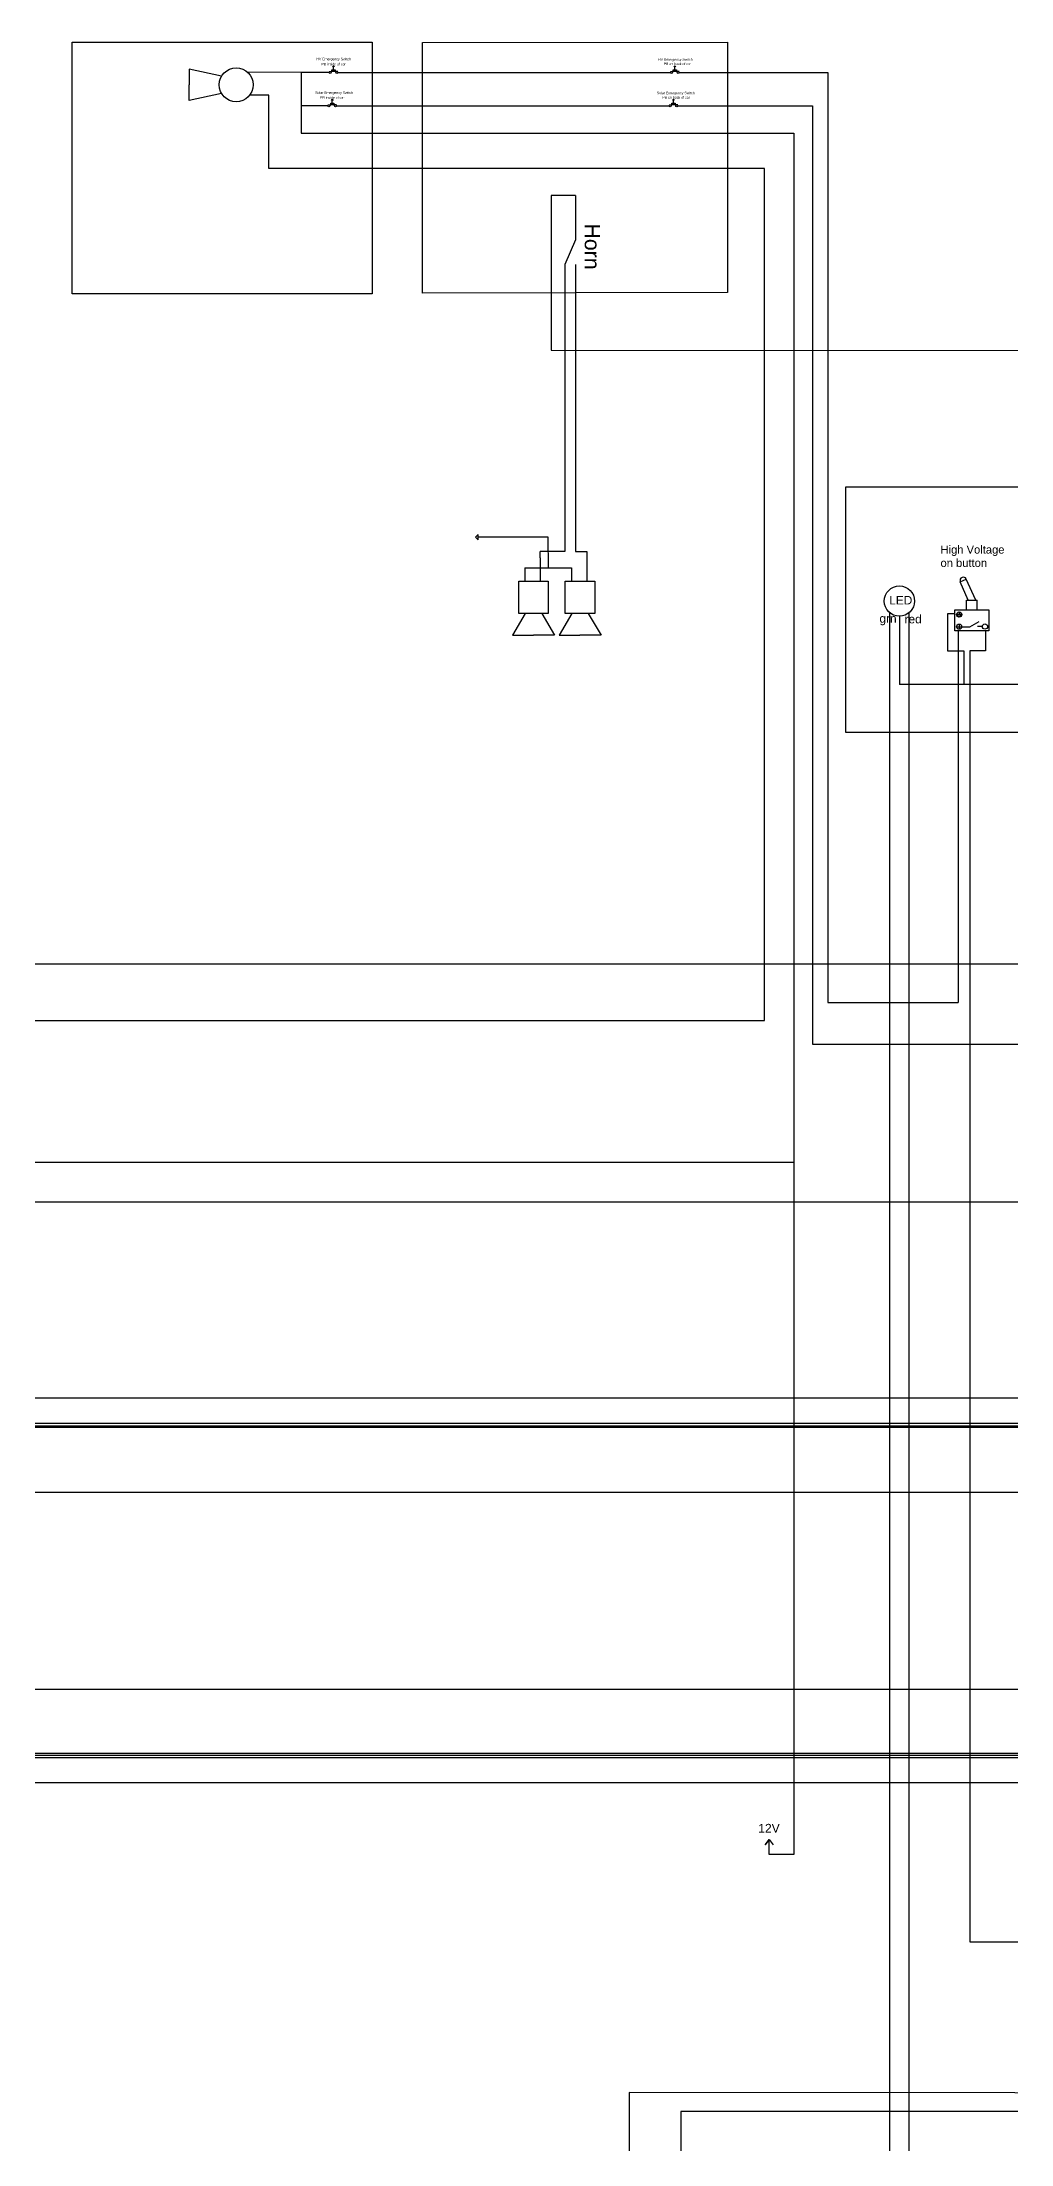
# Model space of a CAD drawing. Header units: inches. Extents: x -6006 to 28106, y 59 to 4778.
# Drawn here: x -3545 to -2939, y 3006 to 4320 of the extents above; entities that cross this region are included whole.
import ezdxf

# ---------------------------------------------------------------- set-up
doc = ezdxf.new("R2010")
doc.units = ezdxf.units.IN
doc.header["$MEASUREMENT"] = 0
doc.styles.get("Standard").update_dxf_attribs({"font": 'arial.ttf'})

msp = doc.modelspace()

# ---------------------------------------------------------------- linework, layer by layer
for p, q in [((-3432.8, 4298.7), (-3453, 4303.2)), ((-3453, 4303.2), (-3453, 4293.4)), ((-3360, 4301.1), (-3152, 4301.1)), ((-3453, 4283.5), (-3453, 4293.4)), ((-3432.8, 4288), (-3453, 4283.5)), ((-3360.8, 4280.2), (-3152.8, 4280.2)), ((-3218.1, 4181.1), (-3218.1, 4001.8)), ((-3211.4, 4181.1), (-3211.4, 4001.8)), ((-3233.5, 3997.7), (-3233.5, 4001.8)), ((-3218.1, 4001.8), (-3233.5, 4001.8)), ((-3211.4, 4001.8), (-3204.4, 4001.8)), ((-3204.4, 4001.8), (-3204.4, 3983.2)), ((-2969.8, 3954.7), (-2964.8, 3954.7)), ((-2964.8, 3954.7), (-2959, 3957.9)), ((-2956.9, 3954.8), (-2960, 3954.8))]:
    msp.add_line(p, q)
at = {"color": 1}
for p, q in [((-3382.9, 4301.1), (-3416.5, 4301.3)), ((-3382.9, 4263.1), (-3074.9, 4263.1)), ((-3074.9, 4263.1), (-3074.9, 3187.3)), ((-3211.4, 4224.1), (-3226.6, 4224.1)), ((-3226.6, 4224.1), (-3226.6, 4127.6)), ((-3211.4, 4196.5), (-3218.1, 4181.1)), ((-3074.9, 3187.3), (-3090.2, 3187.3))]:
    msp.add_line(p, q, dxfattribs=at)
at = {"color": 6}
for p, q in [((-3362.7, 4302.8), (-3362.7, 4305.1)), ((-3149.2, 4302.8), (-3149.2, 4305.1)), ((-3363.5, 4281.9), (-3363.5, 4284.1)), ((-3150.1, 4281.9), (-3150.1, 4284.1)), ((-3366.2, 4280.2), (-3382.9, 4280.2))]:
    msp.add_line(p, q, dxfattribs=at)
at = {"color": 1, "ltscale": 5}
for p, q in [((-3211.4, 4224.1), (-3211.4, 4196.5)), ((-2970.8, 3982.8), (-2967, 3984.5))]:
    msp.add_line(p, q, dxfattribs=at)
at = {"color": 3}
for p, q in [((-3228.4, 4010.6), (-3272.2, 4010.6)), ((-3228.2, 3991.5), (-3228.4, 4010.6)), ((-3243, 3991.4), (-3213.9, 3991.5)), ((-3243, 3991.4), (-3243, 3983.2)), ((-3213.9, 3991.5), (-3213.8, 3983.2)), ((-3008.8, 3961.2), (-3008.8, 3918.5)), ((-2968.5, 3935.3), (-2968.5, 3918.5))]:
    msp.add_line(p, q, dxfattribs=at)
at = {"ltscale": 5}
for p, q in [((-3233.5, 3997.7), (-3233.5, 3983.2)), ((-2965.8, 3971.3), (-2970.8, 3982.8)), ((-2961.1, 3971.3), (-2967, 3984.5)), ((-2966.8, 3965.2), (-2966.8, 3971.3)), ((-2966.8, 3971.3), (-2960.1, 3971.3)), ((-2960.1, 3965.2), (-2960.1, 3971.3)), ((-3242.9, 3962.9), (-3250.8, 3949.4)), ((-3232.5, 3962.9), (-3224.6, 3949.4)), ((-3213.7, 3962.9), (-3221.7, 3949.4)), ((-3203.4, 3962.9), (-3195.4, 3949.4)), ((-2971.4, 3960.7), (-2972.7, 3962.4)), ((-2970.1, 3962.4), (-2972.7, 3962.4)), ((-2972.7, 3954.7), (-2970, 3954.7)), ((-2971.4, 3963.9), (-2971.4, 3962.4)), ((-2971.4, 3960.7), (-2970.1, 3962.4)), ((-2971.4, 3956), (-2971.4, 3953.4)), ((-3250.8, 3949.4), (-3237.7, 3949.4)), ((-3224.6, 3949.4), (-3237.7, 3949.4)), ((-3221.7, 3949.4), (-3208.6, 3949.4)), ((-3195.4, 3949.4), (-3208.6, 3949.4)), ((-2955, 3952.1), (-2955, 3945.9)), ((-2955, 3945.9), (-2955, 3939.7)), ((-2955, 3939.7), (-2964.7, 3939.7)), ((-2964.7, 3939.7), (-2964.7, 3935.3))]:
    msp.add_line(p, q, dxfattribs=at)
at = {"color": 3, "ltscale": 5}
for p, q in [((-2974.1, 3962.8), (-2978.8, 3962.8)), ((-2978.8, 3962.8), (-2978.8, 3939.7)), ((-2978.8, 3939.7), (-2968.5, 3939.7)), ((-2968.5, 3939.7), (-2968.5, 3935.3))]:
    msp.add_line(p, q, dxfattribs=at)
at = {"color": 4, "ltscale": 5}
for p, q in [((-2972, 3952.1), (-2972, 3945.9)), ((-2972, 3945.9), (-2972, 3935.3))]:
    msp.add_line(p, q, dxfattribs=at)
at = {"color": 4}
msp.add_line((-2972, 3935.3), (-2972, 3719.9), dxfattribs=at)
at = {"color": 5}
for points in [[(-3338.5, 4162.7), (-3526.2, 4162.7), (-3526.2, 4320.1), (-3338.5, 4320.1)], [(-3116.3, 4163.6), (-3307.1, 4163.2), (-3307.1, 4319.7), (-3116.3, 4320.1)], [(-3042.4, 4042.1), (-2613.3, 4042.1), (-2613.3, 3888.5), (-3042.4, 3888.5)], [(-5512.6, 3455.3), (-2606.9, 3455.3), (-2606.9, 3743.8), (-5512.6, 3743.8)], [(-5511.3, 3249.4), (-2373.1, 3249.4), (-2373.1, 1755.4), (-5511.3, 1755.4)]]:
    msp.add_lwpolyline(points, close=True, dxfattribs=at)
at = {"color": 1}
for points in [[(-3365.4, 4301.1), (-3382.9, 4301.1), (-3382.9, 4263.1)], [(-3226.6, 4127.6), (-1559.9, 4126.6), (-1559.9, 1236.3)], [(-3074.9, 3619.9), (-3805.8, 3619.9), (-3805.8, 4081.6)], [(-3090.2, 3187.3), (-3090.2, 3187.3), (-3090.2, 3187.3), (-3090.2, 3187.3), (-3090.2, 3196.8), (-3092.7, 3193.5), (-3090.2, 3196.8), (-3087.8, 3193.5)]]:
    msp.add_lwpolyline(points, dxfattribs=at)
for points in [[(-3365.4, 4301.7), (-3363.7, 4301.7), (-3363.7, 4302.8), (-3361.6, 4302.8), (-3361.6, 4301.7), (-3360, 4301.7), (-3361.6, 4301.7), (-3363.7, 4301.7)], [(-3152, 4301.7), (-3150.3, 4301.7), (-3150.3, 4302.8), (-3148.2, 4302.8), (-3148.2, 4301.7), (-3146.6, 4301.7), (-3148.2, 4301.7), (-3150.3, 4301.7)], [(-3146.6, 4301.1), (-3053.6, 4301.1), (-3053.6, 3719.9), (-2972, 3719.9)], [(-3851.6, 3708.6), (-3093.1, 3708.6), (-3093.1, 4241), (-3403.1, 4241), (-3403.1, 4286.8), (-3415.3, 4286.8)], [(-3366.2, 4280.8), (-3364.5, 4280.8), (-3364.5, 4281.9), (-3362.5, 4281.9), (-3362.5, 4280.8), (-3360.8, 4280.8), (-3362.5, 4280.8), (-3364.5, 4280.8)], [(-3152.8, 4280.8), (-3151.1, 4280.8), (-3151.1, 4281.9), (-3149, 4281.9), (-3149, 4280.8), (-3147.4, 4280.8), (-3149, 4280.8), (-3151.1, 4280.8)], [(-5410.6, 2471.8), (-3014.8, 2471.8), (-3014.8, 2909.4), (-3014.8, 3963.3)], [(-5410.6, 2497.4), (-3002.8, 2497.4), (-3002.8, 2909.4), (-3002.8, 3963.3)], [(-2964.7, 3935.3), (-2964.7, 3132.7), (-2217.7, 3132.7), (-2217.7, 3215.1), (-2209.3, 3215.1)], [(-2213, 3037.8), (-3177.9, 3038.6), (-3177.9, 2116.7)], [(-2213, 3044), (-2215, 3044), (-2215, 3026.8), (-3145.5, 3026.8), (-3145.5, 2118)]]:
    msp.add_lwpolyline(points)
at = {"color": 6, "ltscale": 5}
msp.add_lwpolyline([(-3147.4, 4280.2), (-3063.2, 4280.2), (-3063.2, 3693.9), (-2922.9, 3693.9), (-2922.9, 3897.5), (-2750.9, 3897.5)], dxfattribs=at)
at = {"color": 3, "ltscale": 20}
msp.add_lwpolyline([(-3272.2, 4010.6), (-3272.2, 4012.3), (-3273.9, 4010.6), (-3272.2, 4008.9), (-3272.2, 4010.6)], dxfattribs=at)
at = {"ltscale": 5}
for points in [[(-3228.5, 3962.9), (-3246.9, 3962.9), (-3246.9, 3983.2), (-3228.5, 3983.2)], [(-3199.3, 3962.9), (-3217.8, 3962.9), (-3217.8, 3983.2), (-3199.3, 3983.2)], [(-2974.1, 3965.2), (-2952.8, 3965.2), (-2952.8, 3952.1), (-2974.1, 3952.1)]]:
    msp.add_lwpolyline(points, close=True, dxfattribs=at)
at = {"color": 3}
msp.add_lwpolyline([(-4038, 3595.3), (-2680.1, 3595.3), (-2680.1, 3918.5), (-3008.8, 3918.5)], dxfattribs=at)
at = {"color": 6}
for points in [[(-4075.7, 3456.9), (-2704.8, 3456.9), (-2704.8, 3472.6), (-4075.7, 3472.6)], [(-4075.7, 3413.9), (-2704.8, 3413.9), (-2704.8, 3454.2), (-4075.7, 3454.2)], [(-4075.7, 3290.8), (-2704.8, 3290.8), (-2704.8, 3250.5), (-4075.7, 3250.5)], [(-4075.7, 3247.9), (-2704.8, 3247.9), (-2704.8, 3232.2), (-4075.7, 3232.2)]]:
    msp.add_lwpolyline(points, close=True, dxfattribs=at)
for centre, radius in [((-3423.6, 4293.4), 10.6), ((-3008.8, 3970.7), 9.45)]:
    msp.add_circle(centre, radius)
for centre in [(-3364.8, 4301.1), (-3360.7, 4301.1), (-3151.4, 4301.1), (-3147.2, 4301.1), (-3365.6, 4280.2), (-3361.5, 4280.2), (-3152.2, 4280.2), (-3148.1, 4280.2)]:
    msp.add_circle(centre, 0.635, dxfattribs=at)
at = {"ltscale": 5}
for centre in [(-2971.4, 3962.3), (-2971.4, 3954.7), (-2955.3, 3954.8)]:
    msp.add_circle(centre, 1.62, dxfattribs=at)
at = {"color": 6}
for centre in [(-3362.7, 4304.4), (-3149.2, 4304.4), (-3363.5, 4283.5), (-3150.1, 4283.5)]:
    msp.add_arc(centre, 0.635, 0, 180, dxfattribs=at)
at = {"color": 1, "ltscale": 5}
msp.add_arc((-2968.8, 3983.5), 2.12, 29.6395, 197.8735, dxfattribs=at)

# ---------------------------------------------------------------- texts
at = {"color": 6}
for s, p in [('HV Emergency Switch', (-3373.4, 4308.7)), ('HV Emergency Switch', (-3159.7, 4308.4)), ('PB inside of car', (-3370.3, 4305.5)), ('PB on back of car', (-3156.2, 4305.7)), ('Solar Emergency Switch', (-3374.2, 4287.7)), ('PB inside of car', (-3371.1, 4284.6)), ('Solar Emergency Switch', (-3160.5, 4287.5)), ('PB on back of car', (-3157, 4284.7))]:
    msp.add_text(s, height=1.552, dxfattribs=at).set_placement(p)
at = {"ltscale": 5}
msp.add_text('Horn', height=9.52, rotation=270, dxfattribs=at).set_placement((-3205.6, 4206.7))
for s, p in [('LED', (-3015.2, 3968.6)), ('grn', (-3021.3, 3957.2)), ('red', (-3005.6, 3956.8))]:
    msp.add_text(s, height=5.32).set_placement(p)
at = {"color": 1}
msp.add_text('12V', height=5.41, dxfattribs=at).set_placement((-3097.1, 3201.1))
at = {"insert": (-2983.1, 4005.4), "char_height": 5, "attachment_point": 1}
msp.add_mtext_dynamic_manual_height_columns('High Voltage on button', width=40.195, gutter_width=25, heights=[0], dxfattribs=at)

doc.saveas('drawing.dxf')
